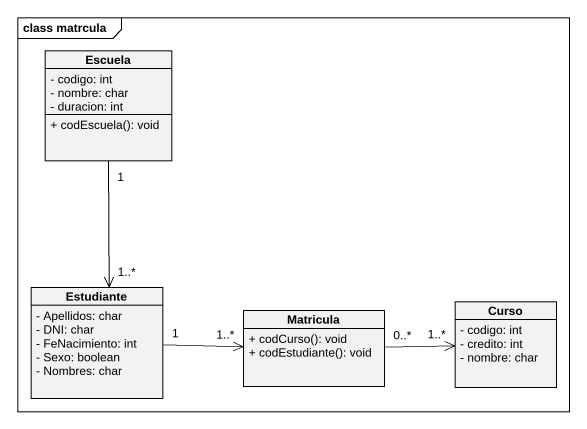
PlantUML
@startuml
mainframe class matrcula
hide circle
hide empty members
skinparam classAttributeIconSize 0
class Escuela {
  - codigo: int
  - nombre: char
  - duracion: int
  + codEscuela(): void
}
class Estudiante {
  - Apellidos: char
  - DNI: char
  - FeNacimiento: int
  - Sexo: boolean
  - Nombres: char
}
class Curso {
  - codigo: int
  - credito: int
  - nombre: char
}
class Matricula {
  + codCurso(): void
  + codEstudiante(): void
}
Escuela "1" --> "1..*" Estudiante
Estudiante "1" -right-> "1..*" Matricula
Matricula "0..*" -right-> "1..*" Curso
@enduml
